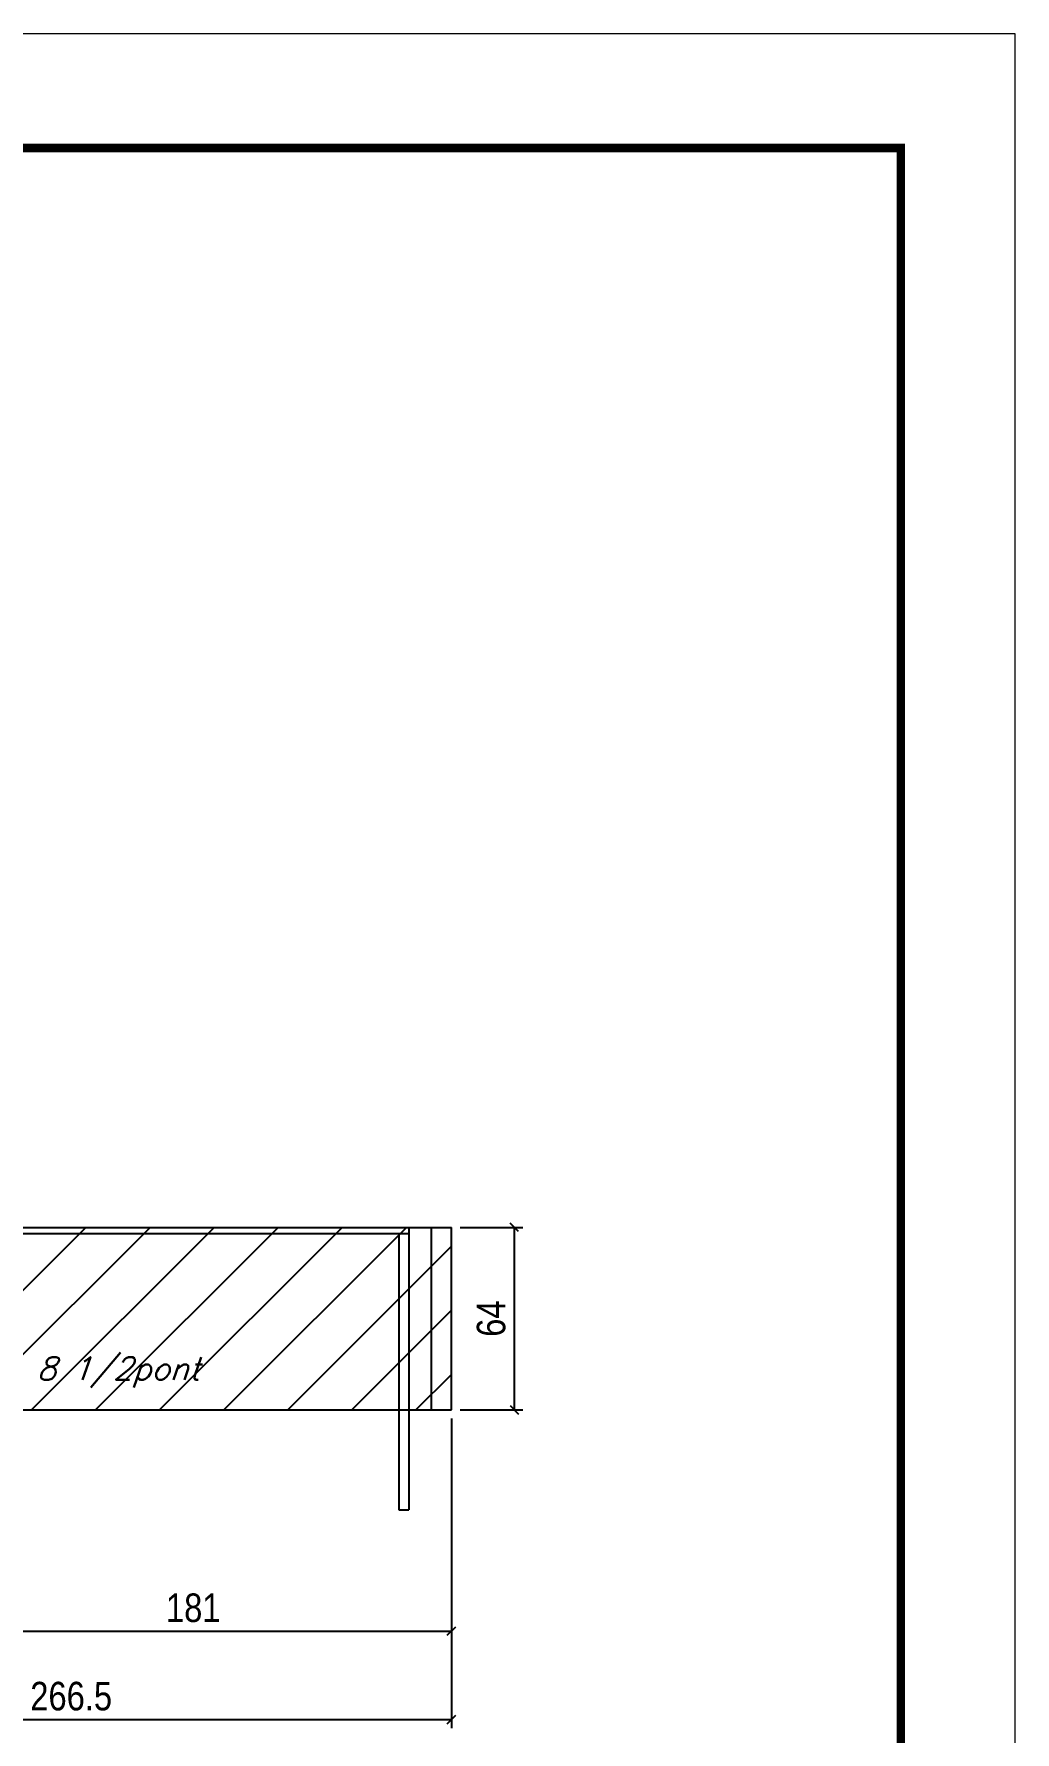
# Model space of a CAD drawing. Extents: x -10448 to -1189, y -11772 to 17235.
# Drawn here: x -4538 to -4195, y 8209 to 8804 of the extents above; entities that cross this region are included whole.
import ezdxf

# ---------------------------------------------------------------- set-up
doc = ezdxf.new("R2010")
doc.units = 0
doc.linetypes.add('DASHED', pattern=[0.75, 0.5, -0.25])
for name, color, linetype in [('COTA', 241, 'Continuous'), ('Painéis', 200, 'Continuous'), ('Reaproveitamento', 251, 'Continuous'), ('SARR_2.2x7', 40, 'Continuous'), ('SARR_3.5x7', 81, 'Continuous'), ('texto', 7, 'Continuous')]:
    doc.layers.add(name, color=color, linetype=linetype)
doc.layers.add('Folhas', color=255, linetype='Continuous', lineweight=9)
doc.layers.add('SARRAFO DE PRESSAO', color=251, linetype='DASHED', lineweight=9)
doc.styles.add('COTA TECNICA', font='techl___.ttf', dxfattribs={"height": 10})
doc.styles.add('Romans', font='romans.shx')
doc.dimstyles.new('PAINEL', dxfattribs={"dimtxt": 10, "dimasz": 3, "dimexe": 3, "dimexo": 3, "dimgap": 3, "dimtad": 1, "dimdec": 1, "dimzin": 12, "dimdsep": 46, "dimtxsty": 'COTA TECNICA', "dimblk1": 'OBLIQUE', "dimblk2": 'OBLIQUE', "dimsah": 1, "dimcen": 0.9, "dimclrd": 4, "dimclre": 4, "dimclrt": 240, "dimadec": 1, "dimazin": 3, "dimtfac": 1, "dimtdec": 1, "dimtmove": 0, "dimatfit": 3, "dimfxl": 1, "dimtolj": 1, "dimtzin": 12, "dimarcsym": 0})

# ---------------------------------------------------------------- blocks, each defined once
blk = doc.blocks.new('9999999999')
at = {"layer": 'Folhas'}
blk.add_lwpolyline([(98138.98, 34190.21), (99623.98, 34190.21), (99623.98, 35240.21), (98138.98, 35240.21)], close=True, dxfattribs=at)
at = {"layer": 'Folhas', "color": 30, "const_width": 3}
blk.add_lwpolyline([(98213.98, 34230.21), (99583.98, 34230.21), (99583.98, 35200.21), (98213.98, 35200.21)], close=True, dxfattribs=at)
blk = doc.blocks.new('_Oblique')
at = {"color": 0, "linetype": 'ByBlock', "lineweight": -2}
blk.add_line((-0.5, -0.5), (0.5, 0.5), dxfattribs=at)
blk = doc.blocks.new('*D466')
at = {"layer": 'COTA', "color": 4, "linetype": 'ByBlock', "lineweight": -2, "transparency": 16777216}
for p, q in [((-4389.17, 8385.87), (-4367.17, 8385.87)), ((-4370.17, 8321.87), (-4370.17, 8385.87)), ((-4389.17, 8321.87), (-4367.17, 8321.87))]:
    blk.add_line(p, q, dxfattribs=at)
at = {"layer": 'Defpoints', "color": 0, "linetype": 'ByBlock', "transparency": 16777216}
for p in [(-4392.17, 8385.87), (-4370.17, 8385.87), (-4392.17, 8321.87)]:
    blk.add_point(p, dxfattribs=at)
at = {"layer": 'COTA', "color": 4, "linetype": 'ByBlock', "lineweight": -2, "transparency": 16777216, "xscale": 3, "yscale": 3, "zscale": 3}
for p, rotation in [((-4370.17, 8385.87), 90), ((-4370.17, 8321.87), 270)]:
    blk.add_blockref('_Oblique', p, dxfattribs=dict(at, rotation=rotation))
at = {"layer": 'COTA', "color": 240, "linetype": 'ByBlock', "transparency": 16777216, "insert": (-4378.27, 8353.87), "char_height": 10, "attachment_point": 5, "rotation": 90, "style": 'COTA TECNICA'}
blk.add_mtext('\\A1;64', dxfattribs=at)
blk = doc.blocks.new('*D470')
at = {"layer": 'COTA', "color": 4, "linetype": 'ByBlock', "lineweight": -2, "transparency": 16777216}
for p, q in [((-4573.17, 8297.87), (-4573.17, 8241.37)), ((-4392.17, 8279.62), (-4392.17, 8241.37)), ((-4573.17, 8244.37), (-4392.17, 8244.37))]:
    blk.add_line(p, q, dxfattribs=at)
at = {"layer": 'Defpoints', "color": 0, "linetype": 'ByBlock', "transparency": 16777216}
for p in [(-4573.17, 8300.87), (-4392.17, 8282.62), (-4392.17, 8244.37)]:
    blk.add_point(p, dxfattribs=at)
at = {"layer": 'COTA', "color": 4, "linetype": 'ByBlock', "lineweight": -2, "transparency": 16777216, "xscale": 3, "yscale": 3, "zscale": 3, "rotation": 180}
blk.add_blockref('_Oblique', (-4573.17, 8244.37), dxfattribs=at)
at = {"layer": 'COTA', "color": 4, "linetype": 'ByBlock', "lineweight": -2, "transparency": 16777216, "xscale": 3, "yscale": 3, "zscale": 3}
blk.add_blockref('_Oblique', (-4392.17, 8244.37), dxfattribs=at)
at = {"layer": 'COTA', "color": 240, "linetype": 'ByBlock', "transparency": 16777216, "insert": (-4482.67, 8252.46), "char_height": 10, "attachment_point": 5, "style": 'COTA TECNICA'}
blk.add_mtext('\\A1;181', dxfattribs=at)
blk = doc.blocks.new('*D512')
at = {"layer": 'COTA', "color": 4, "linetype": 'ByBlock', "lineweight": -2, "transparency": 16777216}
for p, q in [((-4658.69, 8318.87), (-4658.69, 8210.37)), ((-4392.17, 8318.87), (-4392.17, 8210.37)), ((-4658.69, 8213.37), (-4392.17, 8213.37))]:
    blk.add_line(p, q, dxfattribs=at)
at = {"layer": 'Defpoints', "color": 0, "linetype": 'ByBlock', "transparency": 16777216}
for p in [(-4658.69, 8321.87), (-4392.17, 8321.87), (-4392.17, 8213.37)]:
    blk.add_point(p, dxfattribs=at)
at = {"layer": 'COTA', "color": 4, "linetype": 'ByBlock', "lineweight": -2, "transparency": 16777216, "xscale": 3, "yscale": 3, "zscale": 3, "rotation": 180}
blk.add_blockref('_Oblique', (-4658.69, 8213.37), dxfattribs=at)
at = {"layer": 'COTA', "color": 4, "linetype": 'ByBlock', "lineweight": -2, "transparency": 16777216, "xscale": 3, "yscale": 3, "zscale": 3}
blk.add_blockref('_Oblique', (-4392.17, 8213.37), dxfattribs=at)
at = {"layer": 'COTA', "color": 240, "linetype": 'ByBlock', "transparency": 16777216, "insert": (-4525.43, 8221.48), "char_height": 10, "attachment_point": 5, "style": 'COTA TECNICA'}
blk.add_mtext('\\A1;266.5', dxfattribs=at)

msp = doc.modelspace()

# ---------------------------------------------------------------- hatches: boundary and pattern name
at = {"layer": 'Reaproveitamento', "linetype": 'ByBlock'}
h = msp.add_hatch(dxfattribs=at)
h.set_pattern_fill('ANSI31', color=256, scale=5)
h.set_pattern_definition([(45, (-139469.283, -18395.978), (-11.2253202, 11.2253202), [])])
h.paths.add_polyline_path([(-4392.17, 8321.87), (-4392.17, 8385.87), (-4573.17, 8385.87), (-4573.17, 8321.87)])

# ---------------------------------------------------------------- linework, layer by layer
at = {"layer": 'Painéis', "linetype": 'ByBlock'}
for p, q in [((-4658.69, 8385.87), (-4392.17, 8385.87)), ((-4392.17, 8321.87), (-4392.17, 8385.87)), ((-4658.69, 8321.87), (-4392.17, 8321.87))]:
    msp.add_line(p, q, dxfattribs=at)
at = {"layer": 'SARR_2.2x7', "linetype": 'Continuous'}
for p, q in [((-4573.17, 8383.67), (-4407.17, 8383.67)), ((-4399.17, 8321.87), (-4399.17, 8385.87))]:
    msp.add_line(p, q, dxfattribs=at)
at = {"layer": 'SARR_3.5x7'}
for p, q in [((-4410.67, 8383.67), (-4410.67, 8286.87)), ((-4407.17, 8385.87), (-4407.17, 8286.87)), ((-4410.67, 8286.87), (-4407.17, 8286.87))]:
    msp.add_line(p, q, dxfattribs=at)

# ---------------------------------------------------------------- block references
at = {"layer": 'SARRAFO DE PRESSAO', "color": 6, "linetype": 'ByBlock'}
msp.add_blockref('9999999999', (-103818.76, -26436), dxfattribs=at)

# ---------------------------------------------------------------- texts
at = {"layer": 'texto', "color": 2, "insert": (-4508.91, 8335.09), "char_height": 8, "attachment_point": 5, "style": 'Romans'}
msp.add_mtext('{\\Q19;\\C256;8 1/2pont}', dxfattribs=at)

# ---------------------------------------------------------------- dimensions: what is measured, and where the dimension line sits
at = {"layer": 'COTA', "linetype": 'ByBlock'}
dim = msp.add_linear_dim(base=(-4370.17, 8385.87), p1=(-4392.17, 8321.87), p2=(-4392.17, 8385.87), angle=90, dimstyle='PAINEL', dxfattribs=at)
dim.commit()
dim.dimension.update_dxf_attribs({"geometry": '*D466', "text_midpoint": (-4378.27, 8353.87)})
for base, p1, p2, picture, middle in [((-4392.17, 8213.37), (-4658.69, 8321.87), (-4392.17, 8321.87), '*D512', (-4525.43, 8221.48)), ((-4392.17, 8244.37), (-4573.17, 8300.87), (-4392.17, 8282.62), '*D470', (-4482.67, 8252.46))]:
    dim = msp.add_linear_dim(base=base, p1=p1, p2=p2, dimstyle='PAINEL', dxfattribs=at)
    dim.commit()
    dim.dimension.update_dxf_attribs({"geometry": picture, "text_midpoint": middle})

doc.saveas('drawing.dxf')
